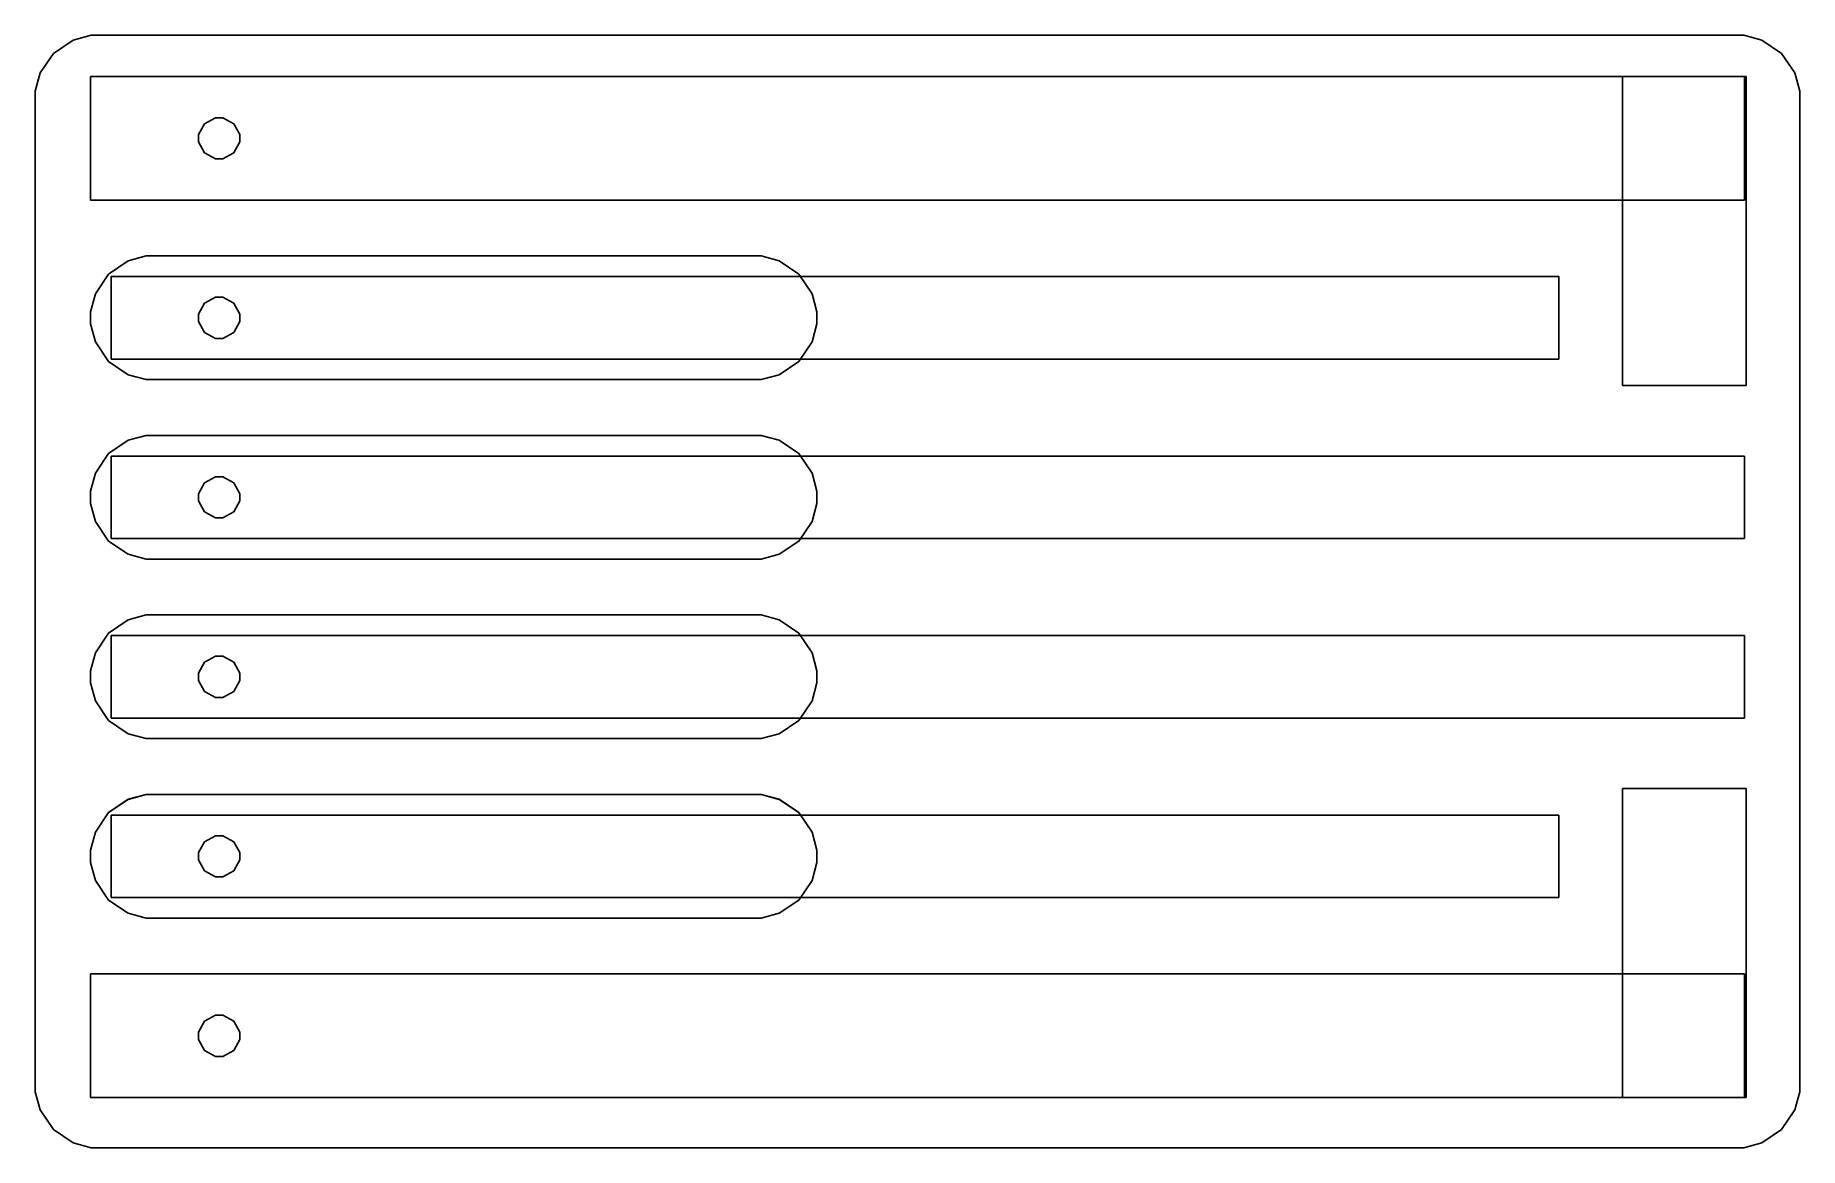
# Model space of a CAD drawing. Extents: x 0.1 to 85.7, y 0.1 to 54.1.
import ezdxf

# ---------------------------------------------------------------- set-up
doc = ezdxf.new("R2010")
doc.units = 0
doc.layers.get('0').update_dxf_attribs({"linetype": 'CONTINUOUS'})

msp = doc.modelspace()

# ---------------------------------------------------------------- linework, layer by layer
at = {"color": 7}
for p, q in [((1.96233, 53.8787), (2.83876, 54.1129)), ((2.83876, 54.1129), (3.13228, 54.1129)), ((3.13228, 54.1129), (82.732, 54.1129)), ((82.732, 54.1129), (83.0241, 54.1129)), ((83.0241, 54.1129), (83.9004, 53.8787)), ((0.366557, 52.2827), (1.00873, 53.2363)), ((1.00873, 53.2363), (1.96233, 53.8787)), ((83.9004, 53.8787), (84.854, 53.2363)), ((84.854, 53.2363), (85.4964, 52.2827)), ((0.132292, 51.4064), (0.366557, 52.2827)), ((85.4964, 52.2827), (85.7321, 51.4064)), ((0.132292, 51.1129), (0.132292, 51.4064)), ((2.81258, 52.1134), (83.0516, 52.1134)), ((2.81258, 46.1133), (2.81258, 52.1134)), ((77.1331, 52.1134), (83.1328, 52.1134)), ((77.1331, 37.1119), (77.1331, 52.1134)), ((83.0516, 52.1134), (83.0516, 46.1133)), ((83.1328, 52.1134), (83.1328, 37.1119)), ((85.7321, 51.4064), (85.7321, 51.1129)), ((0.132292, 3.13228), (0.132292, 51.1129)), ((85.7321, 51.1129), (85.7321, 3.13228)), ((8.05187, 49.2912), (8.34401, 49.8203)), ((8.34401, 49.8203), (8.87458, 50.1124)), ((8.87458, 50.1124), (9.05235, 50.1124)), ((9.05235, 50.1124), (9.22874, 50.1124)), ((9.22874, 50.1124), (9.75928, 49.8203)), ((9.75928, 49.8203), (10.0528, 49.2912)), ((8.05187, 49.1134), (8.05187, 49.2912)), ((8.05187, 48.937), (8.05187, 49.1134)), ((8.34401, 48.4064), (8.05187, 48.937)), ((10.0528, 48.937), (9.75928, 48.4064)), ((10.0528, 49.2912), (10.0528, 49.1134)), ((10.0528, 49.1134), (10.0528, 48.937)), ((8.87458, 48.1129), (8.34401, 48.4064)), ((9.05235, 48.1129), (8.87458, 48.1129)), ((9.22874, 48.1129), (9.05235, 48.1129)), ((9.75928, 48.4064), (9.22874, 48.1129)), ((83.0516, 46.1133), (2.81258, 46.1133)), ((3.689, 42.5263), (4.64263, 43.1684)), ((4.64263, 43.1684), (5.51903, 43.4026)), ((5.51903, 43.4026), (5.81258, 43.4026)), ((5.81258, 43.4026), (35.0518, 43.4026)), ((35.0518, 43.4026), (35.3441, 43.4026)), ((35.3441, 43.4026), (36.2204, 43.1684)), ((36.2204, 43.1684), (37.174, 42.5263)), ((3.04684, 41.5727), (3.689, 42.5263)), ((3.81166, 42.4021), (74.0516, 42.4021)), ((3.81166, 38.403), (3.81166, 42.4021)), ((37.174, 42.5263), (37.816, 41.5727)), ((74.0516, 42.4021), (74.0516, 38.403)), ((2.81258, 40.6961), (3.04684, 41.5727)), ((8.05187, 40.5804), (8.34401, 41.111)), ((8.34401, 41.111), (8.87458, 41.4031)), ((8.87458, 41.4031), (9.05235, 41.4031)), ((9.05235, 41.4031), (9.22874, 41.4031)), ((9.22874, 41.4031), (9.75928, 41.111)), ((9.75928, 41.111), (10.0528, 40.5804)), ((37.816, 41.5727), (38.0517, 40.6961)), ((2.81258, 40.4026), (2.81258, 40.6961)), ((2.81258, 40.1105), (2.81258, 40.4026)), ((8.05187, 40.4026), (8.05187, 40.5804)), ((8.05187, 40.2262), (8.05187, 40.4026)), ((10.0528, 40.5804), (10.0528, 40.4026)), ((10.0528, 40.4026), (10.0528, 40.2262)), ((38.0517, 40.6961), (38.0517, 40.4026)), ((38.0517, 40.4026), (38.0517, 40.1105)), ((3.04684, 39.2342), (2.81258, 40.1105)), ((8.34401, 39.6956), (8.05187, 40.2262)), ((8.87458, 39.4021), (8.34401, 39.6956)), ((9.05235, 39.4021), (8.87458, 39.4021)), ((9.22874, 39.4021), (9.05235, 39.4021)), ((9.75928, 39.6956), (9.22874, 39.4021)), ((10.0528, 40.2262), (9.75928, 39.6956)), ((38.0517, 40.1105), (37.816, 39.2342)), ((3.689, 38.2806), (3.04684, 39.2342)), ((37.816, 39.2342), (37.174, 38.2806)), ((4.64263, 37.6382), (3.689, 38.2806)), ((74.0516, 38.403), (3.81166, 38.403)), ((37.174, 38.2806), (36.2204, 37.6382)), ((5.51903, 37.4026), (4.64263, 37.6382)), ((5.81258, 37.4026), (5.51903, 37.4026)), ((35.0518, 37.4026), (5.81258, 37.4026)), ((35.3441, 37.4026), (35.0518, 37.4026)), ((36.2204, 37.6382), (35.3441, 37.4026)), ((83.1328, 37.1119), (77.1331, 37.1119)), ((3.689, 33.8171), (4.64263, 34.4592)), ((4.64263, 34.4592), (5.51903, 34.6935)), ((5.51903, 34.6935), (5.81258, 34.6935)), ((5.81258, 34.6935), (35.0518, 34.6935)), ((35.0518, 34.6935), (35.3441, 34.6935)), ((35.3441, 34.6935), (36.2204, 34.4592)), ((36.2204, 34.4592), (37.174, 33.8171)), ((3.04684, 32.8635), (3.689, 33.8171)), ((3.81166, 33.693), (83.0516, 33.693)), ((3.81166, 29.6912), (3.81166, 33.693)), ((37.174, 33.8171), (37.816, 32.8635)), ((83.0516, 33.693), (83.0516, 29.6912)), ((2.81258, 31.9843), (3.04684, 32.8635)), ((8.34401, 32.4005), (8.87458, 32.6926)), ((8.87458, 32.6926), (9.05235, 32.6926)), ((9.05235, 32.6926), (9.22874, 32.6926)), ((9.22874, 32.6926), (9.75928, 32.4005)), ((37.816, 32.8635), (38.0517, 31.9843)), ((2.81258, 31.6907), (2.81258, 31.9843)), ((2.81258, 31.3986), (2.81258, 31.6907)), ((8.05187, 31.8685), (8.34401, 32.4005)), ((8.05187, 31.6907), (8.05187, 31.8685)), ((8.05187, 31.5157), (8.05187, 31.6907)), ((9.75928, 32.4005), (10.0528, 31.8685)), ((10.0528, 31.8685), (10.0528, 31.6907)), ((10.0528, 31.6907), (10.0528, 31.5157)), ((38.0517, 31.9843), (38.0517, 31.6907)), ((38.0517, 31.6907), (38.0517, 31.3986)), ((3.04684, 30.5222), (2.81258, 31.3986)), ((8.34401, 30.9866), (8.05187, 31.5157)), ((8.87458, 30.693), (8.34401, 30.9866)), ((9.75928, 30.9866), (9.22874, 30.693)), ((10.0528, 31.5157), (9.75928, 30.9866)), ((38.0517, 31.3986), (37.816, 30.5222)), ((3.689, 29.5699), (3.04684, 30.5222)), ((9.05235, 30.693), (8.87458, 30.693)), ((9.22874, 30.693), (9.05235, 30.693)), ((37.816, 30.5222), (37.174, 29.5699)), ((4.64263, 28.9278), (3.689, 29.5699)), ((83.0516, 29.6912), (3.81166, 29.6912)), ((37.174, 29.5699), (36.2204, 28.9278)), ((5.51903, 28.6921), (4.64263, 28.9278)), ((5.81258, 28.6921), (5.51903, 28.6921)), ((35.0518, 28.6921), (5.81258, 28.6921)), ((35.3441, 28.6921), (35.0518, 28.6921)), ((36.2204, 28.9278), (35.3441, 28.6921)), ((3.689, 25.1065), (4.64263, 25.7486)), ((4.64263, 25.7486), (5.51903, 25.9829)), ((5.51903, 25.9829), (5.81258, 25.9829)), ((5.81258, 25.9829), (35.0518, 25.9829)), ((35.0518, 25.9829), (35.3441, 25.9829)), ((35.3441, 25.9829), (36.2204, 25.7486)), ((36.2204, 25.7486), (37.174, 25.1065)), ((3.04684, 24.1529), (3.689, 25.1065)), ((3.81166, 24.9825), (83.0516, 24.9825)), ((3.81166, 20.9834), (3.81166, 24.9825)), ((37.174, 25.1065), (37.816, 24.1529)), ((83.0516, 24.9825), (83.0516, 20.9834)), ((2.81258, 23.2765), (3.04684, 24.1529)), ((8.34401, 23.6913), (8.87458, 23.9834)), ((8.87458, 23.9834), (9.05235, 23.9834)), ((9.05235, 23.9834), (9.22874, 23.9834)), ((9.22874, 23.9834), (9.75928, 23.6913)), ((37.816, 24.1529), (38.0517, 23.2765)), ((2.81258, 22.9829), (2.81258, 23.2765)), ((8.05187, 23.1607), (8.34401, 23.6913)), ((8.05187, 22.9829), (8.05187, 23.1607)), ((9.75928, 23.6913), (10.0528, 23.1607)), ((10.0528, 23.1607), (10.0528, 22.9829)), ((38.0517, 23.2765), (38.0517, 22.9829)), ((2.81258, 22.6908), (2.81258, 22.9829)), ((3.04684, 21.8143), (2.81258, 22.6908)), ((8.05187, 22.8065), (8.05187, 22.9829)), ((8.34401, 22.276), (8.05187, 22.8065)), ((8.87458, 21.9825), (8.34401, 22.276)), ((9.75928, 22.276), (9.22874, 21.9825)), ((10.0528, 22.8065), (9.75928, 22.276)), ((10.0528, 22.9829), (10.0528, 22.8065)), ((38.0517, 22.6908), (37.816, 21.8143)), ((38.0517, 22.9829), (38.0517, 22.6908)), ((3.689, 20.8607), (3.04684, 21.8143)), ((9.05235, 21.9825), (8.87458, 21.9825)), ((9.22874, 21.9825), (9.05235, 21.9825)), ((37.816, 21.8143), (37.174, 20.8607)), ((4.64263, 20.2186), (3.689, 20.8607)), ((83.0516, 20.9834), (3.81166, 20.9834)), ((37.174, 20.8607), (36.2204, 20.2186)), ((5.51903, 19.9829), (4.64263, 20.2186)), ((5.81258, 19.9829), (5.51903, 19.9829)), ((35.0518, 19.9829), (5.81258, 19.9829)), ((35.3441, 19.9829), (35.0518, 19.9829)), ((36.2204, 20.2186), (35.3441, 19.9829)), ((4.64263, 17.0367), (5.51903, 17.2709)), ((5.51903, 17.2709), (5.81258, 17.2709)), ((5.81258, 17.2709), (35.0518, 17.2709)), ((35.0518, 17.2709), (35.3441, 17.2709)), ((35.3441, 17.2709), (36.2204, 17.0367)), ((77.1331, 17.5631), (83.1328, 17.5631)), ((77.1331, 2.56315), (77.1331, 17.5631)), ((83.1328, 17.5631), (83.1328, 2.56315)), ((3.04684, 15.4423), (3.689, 16.3959)), ((3.689, 16.3959), (4.64263, 17.0367)), ((3.81166, 16.2733), (74.0516, 16.2733)), ((3.81166, 12.2714), (3.81166, 16.2733)), ((36.2204, 17.0367), (37.174, 16.3959)), ((37.174, 16.3959), (37.816, 15.4423)), ((74.0516, 16.2733), (74.0516, 12.2714)), ((2.81258, 14.5659), (3.04684, 15.4423)), ((37.816, 15.4423), (38.0517, 14.5659)), ((2.81258, 14.2723), (2.81258, 14.5659)), ((8.05187, 14.4501), (8.34401, 14.9806)), ((8.34401, 14.9806), (8.87458, 15.2728)), ((8.87458, 15.2728), (9.05235, 15.2728)), ((9.05235, 15.2728), (9.22874, 15.2728)), ((9.22874, 15.2728), (9.75928, 14.9806)), ((9.75928, 14.9806), (10.0528, 14.4501)), ((38.0517, 14.5659), (38.0517, 14.2723)), ((2.81258, 13.9802), (2.81258, 14.2723)), ((3.04684, 13.1038), (2.81258, 13.9802)), ((8.05187, 14.2723), (8.05187, 14.4501)), ((8.05187, 14.0959), (8.05187, 14.2723)), ((8.34401, 13.5668), (8.05187, 14.0959)), ((10.0528, 14.0959), (9.75928, 13.5668)), ((10.0528, 14.4501), (10.0528, 14.2723)), ((10.0528, 14.2723), (10.0528, 14.0959)), ((38.0517, 13.9802), (37.816, 13.1038)), ((38.0517, 14.2723), (38.0517, 13.9802)), ((3.689, 12.1502), (3.04684, 13.1038)), ((8.87458, 13.2733), (8.34401, 13.5668)), ((9.05235, 13.2733), (8.87458, 13.2733)), ((9.22874, 13.2733), (9.05235, 13.2733)), ((9.75928, 13.5668), (9.22874, 13.2733)), ((37.816, 13.1038), (37.174, 12.1502)), ((4.64263, 11.508), (3.689, 12.1502)), ((74.0516, 12.2714), (3.81166, 12.2714)), ((37.174, 12.1502), (36.2204, 11.508)), ((5.51903, 11.2723), (4.64263, 11.508)), ((5.81258, 11.2723), (5.51903, 11.2723)), ((35.0518, 11.2723), (5.81258, 11.2723)), ((35.3441, 11.2723), (35.0518, 11.2723)), ((36.2204, 11.508), (35.3441, 11.2723)), ((2.81258, 8.56312), (83.0516, 8.56312)), ((2.81258, 2.56315), (2.81258, 8.56312)), ((83.0516, 8.56312), (83.0516, 2.56315)), ((8.05187, 5.74089), (8.34401, 6.27006)), ((8.34401, 6.27006), (8.87458, 6.56223)), ((8.87458, 6.56223), (9.05235, 6.56223)), ((9.05235, 6.56223), (9.22874, 6.56223)), ((9.22874, 6.56223), (9.75928, 6.27006)), ((9.75928, 6.27006), (10.0528, 5.74089)), ((8.05187, 5.56313), (8.05187, 5.74089)), ((8.05187, 5.38674), (8.05187, 5.56313)), ((8.34401, 4.8562), (8.05187, 5.38674)), ((10.0528, 5.38674), (9.75928, 4.8562)), ((10.0528, 5.74089), (10.0528, 5.56313)), ((10.0528, 5.56313), (10.0528, 5.38674)), ((8.87458, 4.56269), (8.34401, 4.8562)), ((9.05235, 4.56269), (8.87458, 4.56269)), ((9.22874, 4.56269), (9.05235, 4.56269)), ((9.75928, 4.8562), (9.22874, 4.56269)), ((0.132292, 2.84014), (0.132292, 3.13228)), ((0.366557, 1.96371), (0.132292, 2.84014)), ((85.7321, 2.84014), (85.4964, 1.96371)), ((85.7321, 3.13228), (85.7321, 2.84014)), ((1.00873, 1.0101), (0.366557, 1.96371)), ((83.0516, 2.56315), (2.81258, 2.56315)), ((83.1328, 2.56315), (77.1331, 2.56315)), ((85.4964, 1.96371), (84.854, 1.0101)), ((1.96233, 0.367937), (1.00873, 1.0101)), ((84.854, 1.0101), (83.9004, 0.367937)), ((2.83876, 0.132292), (1.96233, 0.367937)), ((3.13228, 0.132292), (2.83876, 0.132292)), ((82.732, 0.132292), (3.13228, 0.132292)), ((83.0241, 0.132292), (82.732, 0.132292)), ((83.9004, 0.367937), (83.0241, 0.132292))]:
    msp.add_line(p, q, dxfattribs=at)
at = {"color": 0}
for p, q in [((1.96233, 53.8787), (2.83876, 54.1129)), ((2.83876, 54.1129), (3.13228, 54.1129)), ((3.13228, 54.1129), (82.732, 54.1129)), ((82.732, 54.1129), (83.0241, 54.1129)), ((83.0241, 54.1129), (83.9004, 53.8787)), ((0.366557, 52.2827), (1.00873, 53.2363)), ((1.00873, 53.2363), (1.96233, 53.8787)), ((83.9004, 53.8787), (84.854, 53.2363)), ((84.854, 53.2363), (85.4964, 52.2827)), ((0.132292, 51.4064), (0.366557, 52.2827)), ((85.4964, 52.2827), (85.7321, 51.4064)), ((0.132292, 51.1129), (0.132292, 51.4064)), ((2.81258, 52.1134), (83.0516, 52.1134)), ((2.81258, 46.1133), (2.81258, 52.1134)), ((77.1331, 52.1134), (83.1328, 52.1134)), ((77.1331, 37.1119), (77.1331, 52.1134)), ((83.0516, 52.1134), (83.0516, 46.1133)), ((83.1328, 52.1134), (83.1328, 37.1119)), ((85.7321, 51.4064), (85.7321, 51.1129)), ((0.132292, 3.13228), (0.132292, 51.1129)), ((85.7321, 51.1129), (85.7321, 3.13228)), ((8.05187, 49.2912), (8.34401, 49.8203)), ((8.34401, 49.8203), (8.87458, 50.1124)), ((8.87458, 50.1124), (9.05235, 50.1124)), ((9.05235, 50.1124), (9.22874, 50.1124)), ((9.22874, 50.1124), (9.75928, 49.8203)), ((9.75928, 49.8203), (10.0528, 49.2912)), ((8.05187, 49.1134), (8.05187, 49.2912)), ((8.05187, 48.937), (8.05187, 49.1134)), ((8.34401, 48.4064), (8.05187, 48.937)), ((10.0528, 48.937), (9.75928, 48.4064)), ((10.0528, 49.2912), (10.0528, 49.1134)), ((10.0528, 49.1134), (10.0528, 48.937)), ((8.87458, 48.1129), (8.34401, 48.4064)), ((9.05235, 48.1129), (8.87458, 48.1129)), ((9.22874, 48.1129), (9.05235, 48.1129)), ((9.75928, 48.4064), (9.22874, 48.1129)), ((83.0516, 46.1133), (2.81258, 46.1133)), ((3.689, 42.5263), (4.64263, 43.1684)), ((4.64263, 43.1684), (5.51903, 43.4026)), ((5.51903, 43.4026), (5.81258, 43.4026)), ((5.81258, 43.4026), (35.0518, 43.4026)), ((35.0518, 43.4026), (35.3441, 43.4026)), ((35.3441, 43.4026), (36.2204, 43.1684)), ((36.2204, 43.1684), (37.174, 42.5263)), ((3.04684, 41.5727), (3.689, 42.5263)), ((3.81166, 42.4021), (74.0516, 42.4021)), ((3.81166, 38.403), (3.81166, 42.4021)), ((37.174, 42.5263), (37.816, 41.5727)), ((74.0516, 42.4021), (74.0516, 38.403)), ((2.81258, 40.6961), (3.04684, 41.5727)), ((8.05187, 40.5804), (8.34401, 41.111)), ((8.34401, 41.111), (8.87458, 41.4031)), ((8.87458, 41.4031), (9.05235, 41.4031)), ((9.05235, 41.4031), (9.22874, 41.4031)), ((9.22874, 41.4031), (9.75928, 41.111)), ((9.75928, 41.111), (10.0528, 40.5804)), ((37.816, 41.5727), (38.0517, 40.6961)), ((2.81258, 40.4026), (2.81258, 40.6961)), ((2.81258, 40.1105), (2.81258, 40.4026)), ((8.05187, 40.4026), (8.05187, 40.5804)), ((8.05187, 40.2262), (8.05187, 40.4026)), ((10.0528, 40.5804), (10.0528, 40.4026)), ((10.0528, 40.4026), (10.0528, 40.2262)), ((38.0517, 40.6961), (38.0517, 40.4026)), ((38.0517, 40.4026), (38.0517, 40.1105)), ((3.04684, 39.2342), (2.81258, 40.1105)), ((8.34401, 39.6956), (8.05187, 40.2262)), ((8.87458, 39.4021), (8.34401, 39.6956)), ((9.05235, 39.4021), (8.87458, 39.4021)), ((9.22874, 39.4021), (9.05235, 39.4021)), ((9.75928, 39.6956), (9.22874, 39.4021)), ((10.0528, 40.2262), (9.75928, 39.6956)), ((38.0517, 40.1105), (37.816, 39.2342)), ((3.689, 38.2806), (3.04684, 39.2342)), ((37.816, 39.2342), (37.174, 38.2806)), ((4.64263, 37.6382), (3.689, 38.2806)), ((74.0516, 38.403), (3.81166, 38.403)), ((37.174, 38.2806), (36.2204, 37.6382)), ((5.51903, 37.4026), (4.64263, 37.6382)), ((5.81258, 37.4026), (5.51903, 37.4026)), ((35.0518, 37.4026), (5.81258, 37.4026)), ((35.3441, 37.4026), (35.0518, 37.4026)), ((36.2204, 37.6382), (35.3441, 37.4026)), ((83.1328, 37.1119), (77.1331, 37.1119)), ((3.689, 33.8171), (4.64263, 34.4592)), ((4.64263, 34.4592), (5.51903, 34.6935)), ((5.51903, 34.6935), (5.81258, 34.6935)), ((5.81258, 34.6935), (35.0518, 34.6935)), ((35.0518, 34.6935), (35.3441, 34.6935)), ((35.3441, 34.6935), (36.2204, 34.4592)), ((36.2204, 34.4592), (37.174, 33.8171)), ((3.04684, 32.8635), (3.689, 33.8171)), ((3.81166, 33.693), (83.0516, 33.693)), ((3.81166, 29.6926), (3.81166, 33.693)), ((37.174, 33.8171), (37.816, 32.8635)), ((83.0516, 33.693), (83.0516, 29.6926)), ((2.81258, 31.9857), (3.04684, 32.8635)), ((8.34401, 32.4005), (8.87458, 32.6926)), ((8.87458, 32.6926), (9.05235, 32.6926)), ((9.05235, 32.6926), (9.22874, 32.6926)), ((9.22874, 32.6926), (9.75928, 32.4005)), ((37.816, 32.8635), (38.0517, 31.9857)), ((2.81258, 31.6921), (2.81258, 31.9857)), ((2.81258, 31.4), (2.81258, 31.6921)), ((8.05187, 31.8699), (8.34401, 32.4005)), ((8.05187, 31.6921), (8.05187, 31.8699)), ((8.05187, 31.5157), (8.05187, 31.6921)), ((9.75928, 32.4005), (10.0528, 31.8699)), ((10.0528, 31.8699), (10.0528, 31.6921)), ((10.0528, 31.6921), (10.0528, 31.5157)), ((38.0517, 31.9857), (38.0517, 31.6921)), ((38.0517, 31.6921), (38.0517, 31.4)), ((3.04684, 30.5235), (2.81258, 31.4)), ((8.34401, 30.9866), (8.05187, 31.5157)), ((8.87458, 30.693), (8.34401, 30.9866)), ((9.75928, 30.9866), (9.22874, 30.693)), ((10.0528, 31.5157), (9.75928, 30.9866)), ((38.0517, 31.4), (37.816, 30.5235)), ((3.689, 29.5699), (3.04684, 30.5235)), ((9.05235, 30.693), (8.87458, 30.693)), ((9.22874, 30.693), (9.05235, 30.693)), ((37.816, 30.5235), (37.174, 29.5699)), ((4.64263, 28.9278), (3.689, 29.5699)), ((83.0516, 29.6926), (3.81166, 29.6926)), ((37.174, 29.5699), (36.2204, 28.9278)), ((5.51903, 28.6921), (4.64263, 28.9278)), ((5.81258, 28.6921), (5.51903, 28.6921)), ((35.0518, 28.6921), (5.81258, 28.6921)), ((35.3441, 28.6921), (35.0518, 28.6921)), ((36.2204, 28.9278), (35.3441, 28.6921)), ((3.689, 25.1065), (4.64263, 25.7486)), ((4.64263, 25.7486), (5.51903, 25.9829)), ((5.51903, 25.9829), (5.81258, 25.9829)), ((5.81258, 25.9829), (35.0518, 25.9829)), ((35.0518, 25.9829), (35.3441, 25.9829)), ((35.3441, 25.9829), (36.2204, 25.7486)), ((36.2204, 25.7486), (37.174, 25.1065)), ((3.04684, 24.1529), (3.689, 25.1065)), ((3.81166, 24.9825), (83.0516, 24.9825)), ((3.81166, 20.9834), (3.81166, 24.9825)), ((37.174, 25.1065), (37.816, 24.1529)), ((83.0516, 24.9825), (83.0516, 20.9834)), ((2.81258, 23.2765), (3.04684, 24.1529)), ((8.34401, 23.6913), (8.87458, 23.9834)), ((8.87458, 23.9834), (9.05235, 23.9834)), ((9.05235, 23.9834), (9.22874, 23.9834)), ((9.22874, 23.9834), (9.75928, 23.6913)), ((37.816, 24.1529), (38.0517, 23.2765)), ((2.81258, 22.9829), (2.81258, 23.2765)), ((8.05187, 23.1607), (8.34401, 23.6913)), ((8.05187, 22.9829), (8.05187, 23.1607)), ((9.75928, 23.6913), (10.0528, 23.1607)), ((10.0528, 23.1607), (10.0528, 22.9829)), ((38.0517, 23.2765), (38.0517, 22.9829)), ((2.81258, 22.6908), (2.81258, 22.9829)), ((3.04684, 21.8143), (2.81258, 22.6908)), ((8.05187, 22.8065), (8.05187, 22.9829)), ((8.34401, 22.276), (8.05187, 22.8065)), ((8.87458, 21.9825), (8.34401, 22.276)), ((9.75928, 22.276), (9.22874, 21.9825)), ((10.0528, 22.8065), (9.75928, 22.276)), ((10.0528, 22.9829), (10.0528, 22.8065)), ((38.0517, 22.6908), (37.816, 21.8143)), ((38.0517, 22.9829), (38.0517, 22.6908)), ((3.689, 20.8607), (3.04684, 21.8143)), ((9.05235, 21.9825), (8.87458, 21.9825)), ((9.22874, 21.9825), (9.05235, 21.9825)), ((37.816, 21.8143), (37.174, 20.8607)), ((4.64263, 20.2186), (3.689, 20.8607)), ((83.0516, 20.9834), (3.81166, 20.9834)), ((37.174, 20.8607), (36.2204, 20.2186)), ((5.51903, 19.9829), (4.64263, 20.2186)), ((5.81258, 19.9829), (5.51903, 19.9829)), ((35.0518, 19.9829), (5.81258, 19.9829)), ((35.3441, 19.9829), (35.0518, 19.9829)), ((36.2204, 20.2186), (35.3441, 19.9829)), ((4.64263, 17.0381), (5.51903, 17.2723)), ((5.51903, 17.2723), (5.81258, 17.2723)), ((5.81258, 17.2723), (35.0518, 17.2723)), ((35.0518, 17.2723), (35.3441, 17.2723)), ((35.3441, 17.2723), (36.2204, 17.0381)), ((77.1331, 17.5631), (83.1328, 17.5631)), ((77.1331, 2.56315), (77.1331, 17.5631)), ((83.1328, 17.5631), (83.1328, 2.56315)), ((3.04684, 15.4423), (3.689, 16.3959)), ((3.689, 16.3959), (4.64263, 17.0381)), ((3.81166, 16.2733), (74.0516, 16.2733)), ((3.81166, 12.2728), (3.81166, 16.2733)), ((36.2204, 17.0381), (37.174, 16.3959)), ((37.174, 16.3959), (37.816, 15.4423)), ((74.0516, 16.2733), (74.0516, 12.2728)), ((2.81258, 14.5659), (3.04684, 15.4423)), ((37.816, 15.4423), (38.0517, 14.5659)), ((2.81258, 14.2723), (2.81258, 14.5659)), ((8.05187, 14.4501), (8.34401, 14.9806)), ((8.34401, 14.9806), (8.87458, 15.2728)), ((8.87458, 15.2728), (9.05235, 15.2728)), ((9.05235, 15.2728), (9.22874, 15.2728)), ((9.22874, 15.2728), (9.75928, 14.9806)), ((9.75928, 14.9806), (10.0528, 14.4501)), ((38.0517, 14.5659), (38.0517, 14.2723)), ((2.81258, 13.9802), (2.81258, 14.2723)), ((3.04684, 13.1024), (2.81258, 13.9802)), ((8.05187, 14.2723), (8.05187, 14.4501)), ((8.05187, 14.0959), (8.05187, 14.2723)), ((8.34401, 13.5668), (8.05187, 14.0959)), ((10.0528, 14.0959), (9.75928, 13.5668)), ((10.0528, 14.4501), (10.0528, 14.2723)), ((10.0528, 14.2723), (10.0528, 14.0959)), ((38.0517, 13.9802), (37.816, 13.1024)), ((38.0517, 14.2723), (38.0517, 13.9802)), ((3.689, 12.1488), (3.04684, 13.1024)), ((8.87458, 13.2733), (8.34401, 13.5668)), ((9.05235, 13.2733), (8.87458, 13.2733)), ((9.22874, 13.2733), (9.05235, 13.2733)), ((9.75928, 13.5668), (9.22874, 13.2733)), ((37.816, 13.1024), (37.174, 12.1488)), ((4.64263, 11.508), (3.689, 12.1488)), ((74.0516, 12.2728), (3.81166, 12.2728)), ((37.174, 12.1488), (36.2204, 11.508)), ((5.51903, 11.2723), (4.64263, 11.508)), ((5.81258, 11.2723), (5.51903, 11.2723)), ((35.0518, 11.2723), (5.81258, 11.2723)), ((35.3441, 11.2723), (35.0518, 11.2723)), ((36.2204, 11.508), (35.3441, 11.2723)), ((2.81258, 8.56312), (83.0516, 8.56312)), ((2.81258, 2.56315), (2.81258, 8.56312)), ((83.0516, 8.56312), (83.0516, 2.56315)), ((8.05187, 5.74089), (8.34401, 6.27006)), ((8.34401, 6.27006), (8.87458, 6.56223)), ((8.87458, 6.56223), (9.05235, 6.56223)), ((9.05235, 6.56223), (9.22874, 6.56223)), ((9.22874, 6.56223), (9.75928, 6.27006)), ((9.75928, 6.27006), (10.0528, 5.74089)), ((8.05187, 5.56313), (8.05187, 5.74089)), ((8.05187, 5.38674), (8.05187, 5.56313)), ((8.34401, 4.8562), (8.05187, 5.38674)), ((10.0528, 5.38674), (9.75928, 4.8562)), ((10.0528, 5.74089), (10.0528, 5.56313)), ((10.0528, 5.56313), (10.0528, 5.38674)), ((8.87458, 4.56269), (8.34401, 4.8562)), ((9.05235, 4.56269), (8.87458, 4.56269)), ((9.22874, 4.56269), (9.05235, 4.56269)), ((9.75928, 4.8562), (9.22874, 4.56269)), ((0.132292, 2.84014), (0.132292, 3.13228)), ((0.366557, 1.96371), (0.132292, 2.84014)), ((85.7321, 2.84014), (85.4964, 1.96371)), ((85.7321, 3.13228), (85.7321, 2.84014)), ((1.00873, 1.0101), (0.366557, 1.96371)), ((83.0516, 2.56315), (2.81258, 2.56315)), ((83.1328, 2.56315), (77.1331, 2.56315)), ((85.4964, 1.96371), (84.854, 1.0101)), ((1.96233, 0.367937), (1.00873, 1.0101)), ((84.854, 1.0101), (83.9004, 0.367937)), ((2.83876, 0.132292), (1.96233, 0.367937)), ((3.13228, 0.132292), (2.83876, 0.132292)), ((82.732, 0.132292), (3.13228, 0.132292)), ((83.0241, 0.132292), (82.732, 0.132292)), ((83.9004, 0.367937), (83.0241, 0.132292))]:
    msp.add_line(p, q, dxfattribs=at)

doc.saveas('drawing.dxf')
